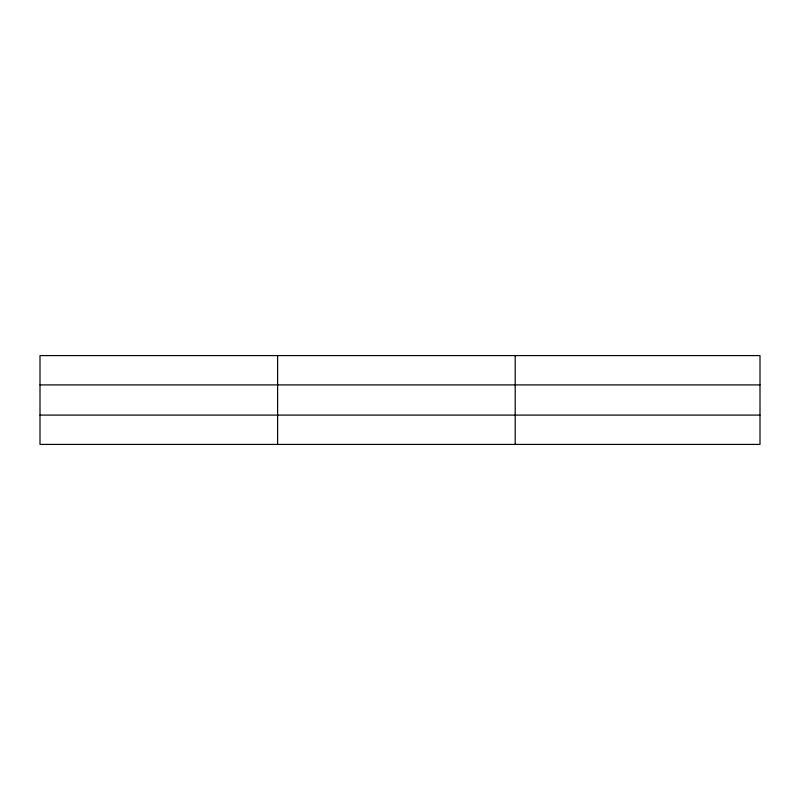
<?xml version="1.0" encoding="UTF-8"?>
<svg xmlns="http://www.w3.org/2000/svg" width="800" height="800" viewBox="0 0 800 800"><rect width="100%" height="100%" fill="white"/><g stroke="black" fill="none" stroke-linecap="round" stroke-linejoin="round"><path stroke-width="1.2" d="M277.6 444.42L277.6 355.58M515.2 444.42L515.2 355.58M760 384.9L760 355.58L40 355.58L40 444.42L760 444.42L760 384.9L40 384.9M40 415.1L760 415.1"/></g></svg>
